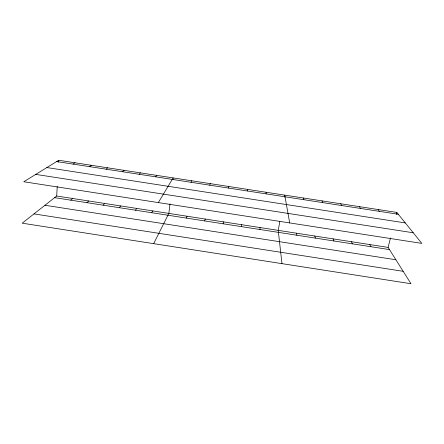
<?xml version="1.0" encoding="UTF-8"?>
<svg xmlns="http://www.w3.org/2000/svg" width="444" height="444" viewBox="0 0 444 444"><rect width="100%" height="100%" fill="white"/><g stroke="black" fill="none" stroke-linecap="round" stroke-linejoin="round"><path stroke-width="0.67" d="M390.454 238.023L388.117 247.402L410.994 283.738L22.2 223.182L56.699 196.015L57.243 186.424M58.625 162.254L58.736 160.262L396.831 212.421L421.8 243.384L23.787 181.751L58.736 160.262M247.364 190.987L247.458 189.377M241.553 226.651L241.708 224.703M169.997 203.885L168.848 213.403L153.657 243.656M172.894 179.887L173.132 177.911L158.347 202.586M223.121 223.793L223.471 221.872M279.837 221.589L278.222 230.364L281.968 263.642M284.349 197.086L284.715 195.121L289.699 222.927M228.56 188.084L228.854 186.502M396.342 214.369L396.831 212.421M204.712 220.934L205.25 219.047M209.773 185.187L210.267 183.638M186.314 218.082L187.041 216.222M190.998 182.29L191.691 180.769M151.709 212.715L152.792 210.911M135.498 210.201L136.752 208.425M155.694 176.84L156.76 175.38M119.297 207.687L120.718 205.938M139.15 174.287L140.393 172.855M103.108 205.178L104.695 203.457M122.622 171.739L124.037 170.335M86.93 202.669L88.683 200.971M106.11 169.192L107.698 167.815M70.768 200.161L72.688 198.49M89.605 166.644L91.364 165.296M73.11 164.097L75.047 162.776M56.632 161.555L398.335 214.28M46.864 167.56L405.305 222.927M35.759 174.392L413.242 232.773M56.699 196.015L388.117 247.402M54.612 197.658L389.499 249.595M44.955 205.261L395.898 259.762M33.988 213.897L403.169 271.312M378.105 209.529L379.409 211.361M359.396 206.643L360.5 208.447M369.763 244.555L370.951 246.72M340.703 203.757L341.603 205.528M351.426 241.714L352.425 243.845M322.022 200.877L322.727 202.614M333.105 238.872L333.905 240.975M314.796 236.03L315.406 238.106M303.363 197.996L303.863 199.706M296.503 233.194L296.919 235.237M266.078 192.246L266.178 193.889M259.956 227.528L259.99 229.509"/></g></svg>
